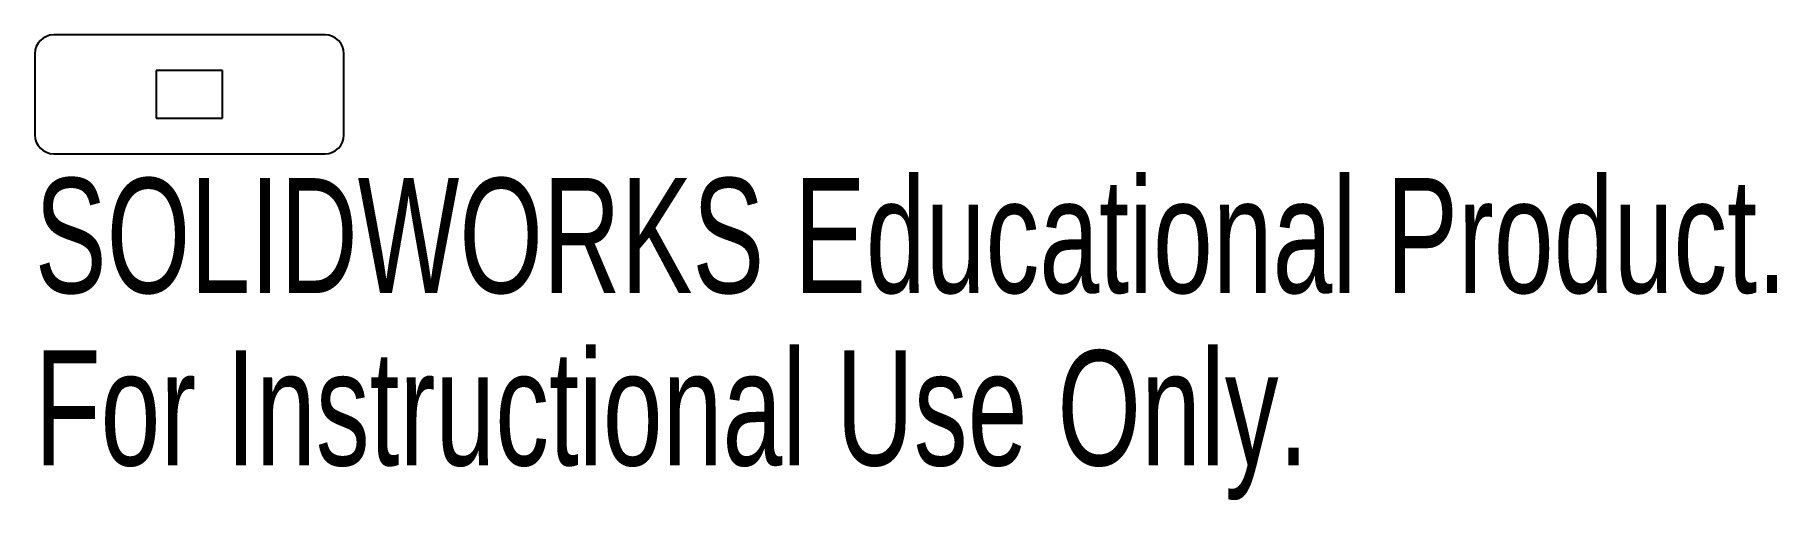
# Model space of a CAD drawing. Header units: millimetres. Extents: x -6.5 to 66.8, y -17.1 to 2.5.
import ezdxf

# ---------------------------------------------------------------- set-up
doc = ezdxf.new("R2010")
doc.units = ezdxf.units.MM
doc.styles.add('SLDTEXTSTYLE0', font='TXT', dxfattribs={"width": 0.7})

msp = doc.modelspace()

# ---------------------------------------------------------------- linework, layer by layer
at = {"color": 7, "linetype": 'Continuous', "lineweight": 25}
for p, q in [((5.706, 2.5), (-5.706, 2.5)), ((-6.5, 1.706), (-6.5, -1.706)), ((6.5, -1.706), (6.5, 1.706)), ((-1.397, 1), (-1.397, -1)), ((1.397, 1), (-1.397, 1)), ((1.397, -1), (1.397, 1)), ((-1.397, -1), (1.397, -1)), ((-5.706, -2.5), (5.706, -2.5))]:
    msp.add_line(p, q, dxfattribs=at)
for centre, start, end in [((-5.706, 1.706), 90, 180), ((5.706, 1.706), 0, 90), ((-5.706, -1.706), 180, 270), ((5.706, -1.706), 270, 0)]:
    msp.add_arc(centre, 0.794, start, end, dxfattribs=at)

# ---------------------------------------------------------------- texts
at = {"color": 7, "linetype": 'Continuous', "char_height": 4.83362, "attachment_point": 1, "style": 'SLDTEXTSTYLE0'}
for s, insert in [('SOLIDWORKS Educational Product.', (-6.5, -3.52)), ('For Instructional Use Only.', (-6.5, -10.77))]:
    msp.add_mtext(s, dxfattribs=dict(at, insert=insert))

doc.saveas('drawing.dxf')
